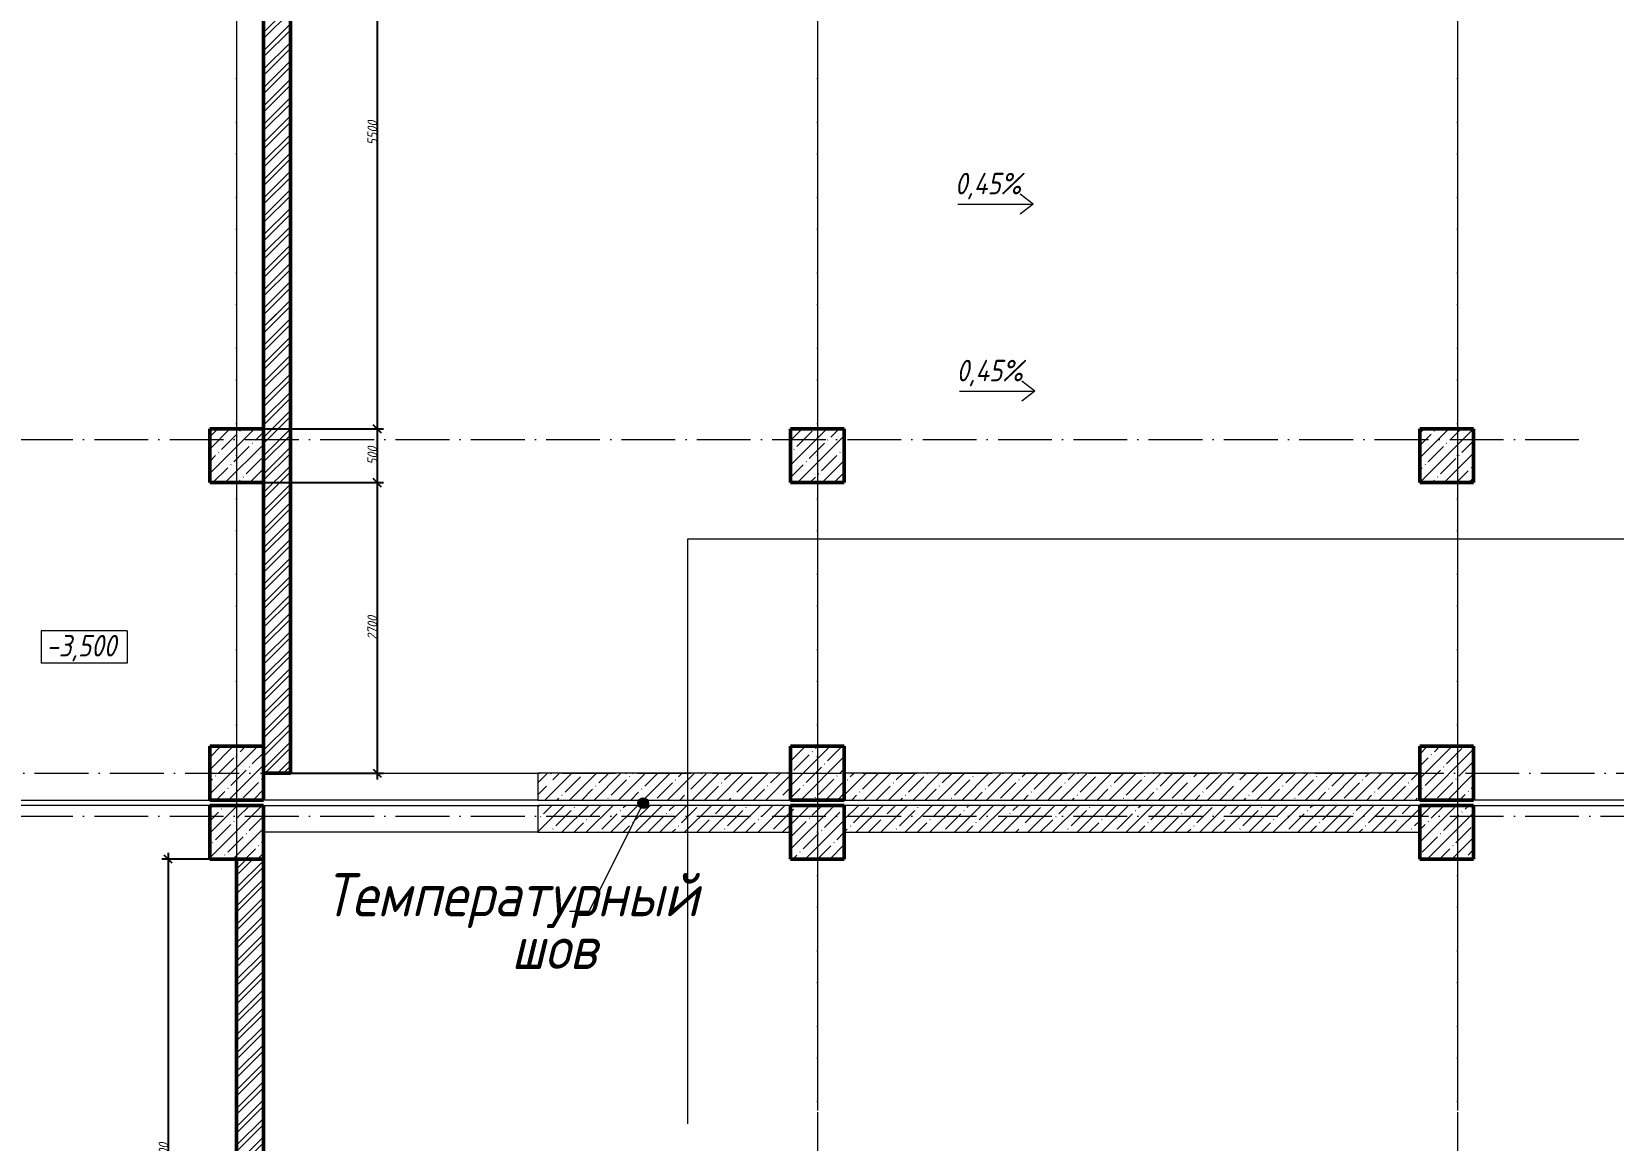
# Model space of a CAD drawing. Header units: millimetres. Extents: x -606178 to 312196, y -19338 to 632709.
# Drawn here: x -524222 to -509517, y 491612 to 501917 of the extents above; entities that cross this region are included whole.
import ezdxf

# ---------------------------------------------------------------- set-up
doc = ezdxf.new("R2010")
doc.units = ezdxf.units.MM
doc.linetypes.add('50_200_ШТРИХ_1Т_ш5_п1_п1_', pattern=[700, 500, -100, 0, -100])
for name, color, linetype, lineweight in [('A-____-____-DIMS', 7, 'Continuous', 9), ('A-FLOR-____-OTLN', 7, 'Continuous', 9), ('A-WALL-____-MCUT-1', 7, 'Continuous', 9), ('A-WALL-____-MCUT-2', 7, 'Continuous', 50), ('A-WALL-____-OTLN', 7, 'Continuous', 9), ('A-WALL-____-PATT-1', 7, 'Continuous', 9), ('G-____-____-DIMS', 7, 'Continuous', 9), ('G-____-____-TEXT', 7, 'Continuous', 9), ('S-COLS-____-MCUT', 7, 'Continuous', 50), ('S-COLS-____-OTLN', 7, 'Continuous', 9), ('S-GRID-____-OTLN-1', 7, '50_200_ШТРИХ_1Т_ш5_п1_п1_', 9)]:
    doc.layers.add(name, color=color, linetype=linetype, lineweight=lineweight)
doc.layers.add('A-WALL-____-PATT-2', color=7, linetype='Continuous', lineweight=9, true_color=0x787878)
doc.layers.add('G-____-____-SYMB-1', color=9, linetype='Continuous', lineweight=9, true_color=0x808080)
doc.styles.add('ISOCPEUR_I', font='isocpeui.ttf', dxfattribs={"width": 0.9, "height": 2.5})
doc.styles.add('ISOCPEUR_I_2', font='isocpeui.ttf', dxfattribs={"width": 0.85, "height": 2.3})
doc.styles.add('ISOCPEUR_I_3', font='isocpeui.ttf', dxfattribs={"width": 0.85, "height": 2.2})
doc.styles.add('ISOCPEUR_I_5', font='isocpeui.ttf', dxfattribs={"width": 0.85, "height": 2.1})
doc.styles.add('ISOCPEUR_I_7', font='isocpeui.ttf', dxfattribs={"width": 0.9, "height": 90})
doc.dimstyles.new('ISO-1_8_0_9К_СРЕДНИЙ_Кладочные', dxfattribs={"dimscale": 304.8, "dimtxt": 89.638306, "dimasz": 0.246063, "dimexe": 0.19685, "dimexo": 0, "dimgap": 0, "dimtad": 1, "dimdec": 3, "dimrnd": 0.001, "dimdsep": 46, "dimtxsty": 'ISOCPEUR_I_7', "dimblk1": 'OBLIQUE', "dimblk2": 'OBLIQUE', "dimsah": 1, "dimcen": 0.09, "dimdle": 0.19685, "dimazin": 0, "dimtfac": 1, "dimtdec": 4, "dimtix": 1, "dimtmove": 2, "dimatfit": 3, "dimfxl": 1, "dimtvp": 1, "dimtolj": 1, "dimtzin": 0, "dimarcsym": 2})
pattern_1 = [(45, (-600067.05, 451794.26), (-114.04925, 114.04925), []), (45, (-599953, 451794.26), (-114.04925, 114.04925), [201.612, -40.322, 3.353, -36.97])]
pattern_2 = [(45, (-600067.05, 451794.26), (-114.04925, 114.04925), []), (45, (-599953, 451794.26), (-114.04925, 114.04925), [201.612, -40.322, 3.353, -36.97])]
pattern_3 = [(45, (-89000, -42681.04), (-114.04925, 114.04925), []), (45, (-88885.95, -42681.04), (-114.04925, 114.04925), [201.613, -40.323, 3.353, -36.97])]
pattern_4 = [(45, (-77750, -42681.04), (-114.04925, 114.04925), []), (45, (-77635.95, -42681.04), (-114.04925, 114.04925), [201.613, -40.323, 3.353, -36.97])]
pattern_5 = [(45, (-83150, -42681.04), (-114.04925, 114.04925), []), (45, (-83035.95, -42681.04), (-114.04925, 114.04925), [201.613, -40.323, 3.353, -36.97])]
pattern_6 = [(45, (-89000, -46181.04), (-114.04925, 114.04925), []), (45, (-88885.95, -46181.04), (-114.04925, 114.04925), [201.613, -40.323, 3.353, -36.97])]
pattern_7 = [(45, (-83150, -46181.04), (-114.04925, 114.04925), []), (45, (-83035.95, -46181.04), (-114.04925, 114.04925), [201.613, -40.323, 3.353, -36.97])]
pattern_8 = [(45, (-600067.05, 451794.26), (-85.53659, 85.53659), []), (45, (-600010.02, 451794.26), (-85.53659, 85.53659), [])]
pattern_9 = [(45, (-77750, -46181.04), (-114.04925, 114.04925), []), (45, (-77635.95, -46181.04), (-114.04925, 114.04925), [201.613, -40.323, 3.353, -36.97])]
pattern_10 = [(45, (-77750, -43231.04), (-114.04925, 114.04925), []), (45, (-77635.95, -43231.04), (-114.04925, 114.04925), [201.613, -40.323, 3.353, -36.97])]
pattern_11 = [(45, (-83150, -43231.04), (-114.04925, 114.04925), []), (45, (-83035.95, -43231.04), (-114.04925, 114.04925), [201.613, -40.323, 3.353, -36.97])]
pattern_12 = [(45, (-89000, -43231.04), (-114.04925, 114.04925), []), (45, (-88885.95, -43231.04), (-114.04925, 114.04925), [201.613, -40.323, 3.353, -36.97])]
pattern_13 = [(45, (-600067.05, 451794.26), (-85.53659, 85.53659), []), (45, (-600010.02, 451794.26), (-85.53659, 85.53659), [])]

# ---------------------------------------------------------------- blocks, each defined once
blk = doc.blocks.new('BSC_Колонна _Прямоугольная - 500х500-V25-АР1_Кладочный план подвала в осях 1-64_Ю-ЯЯ')
at = {"layer": 'S-COLS-____-OTLN'}
h = blk.add_hatch(dxfattribs=at)
h.set_pattern_fill('FP_32', color=256, style=0, pattern_type=2)
h.set_pattern_definition(pattern_3)
h.paths.add_polyline_path([(-250, -250), (250, -250), (250, 250), (-250, 250)], flags=0)
at = {"layer": 'S-COLS-____-MCUT'}
for p, q in [((250, 250), (-250, 250)), ((-250, 250), (-250, -250)), ((250, -250), (250, 250)), ((-250, -250), (250, -250))]:
    blk.add_line(p, q, dxfattribs=at)
blk = doc.blocks.new('BSC_Колонна _Прямоугольная - 500х500-V26-АР1_Кладочный план подвала в осях 1-64_Ю-ЯЯ')
at = {"layer": 'S-COLS-____-OTLN'}
h = blk.add_hatch(dxfattribs=at)
h.set_pattern_fill('FP_33', color=256, style=0, pattern_type=2)
h.set_pattern_definition(pattern_4)
h.paths.add_polyline_path([(-250, -250), (250, -250), (250, 250), (-250, 250)], flags=0)
at = {"layer": 'S-COLS-____-MCUT'}
for p, q in [((250, 250), (-250, 250)), ((-250, 250), (-250, -250)), ((250, -250), (250, 250)), ((-250, -250), (250, -250))]:
    blk.add_line(p, q, dxfattribs=at)
blk = doc.blocks.new('BSC_Колонна _Прямоугольная - 500х500-V27-АР1_Кладочный план подвала в осях 1-64_Ю-ЯЯ')
at = {"layer": 'S-COLS-____-OTLN'}
h = blk.add_hatch(dxfattribs=at)
h.set_pattern_fill('FP_34', color=256, style=0, pattern_type=2)
h.set_pattern_definition(pattern_5)
h.paths.add_polyline_path([(-250, -250), (250, -250), (250, 250), (-250, 250)], flags=0)
at = {"layer": 'S-COLS-____-MCUT'}
for p, q in [((250, 250), (-250, 250)), ((-250, 250), (-250, -250)), ((250, -250), (250, 250)), ((-250, -250), (250, -250))]:
    blk.add_line(p, q, dxfattribs=at)
blk = doc.blocks.new('BSC_Колонна _Прямоугольная - 500х500-V46-АР1_Кладочный план подвала в осях 1-64_Ю-ЯЯ')
at = {"layer": 'S-COLS-____-OTLN'}
h = blk.add_hatch(dxfattribs=at)
h.set_pattern_fill('FP_55', color=256, style=0, pattern_type=2)
h.set_pattern_definition(pattern_6)
h.paths.add_polyline_path([(-250, -250), (250, -250), (250, 250), (-250, 250)], flags=0)
at = {"layer": 'S-COLS-____-MCUT'}
for p, q in [((250, 250), (-250, 250)), ((-250, 250), (-250, -250)), ((250, -250), (250, 250)), ((-250, -250), (250, -250))]:
    blk.add_line(p, q, dxfattribs=at)
blk = doc.blocks.new('BSC_Колонна _Прямоугольная - 500х500-V47-АР1_Кладочный план подвала в осях 1-64_Ю-ЯЯ')
at = {"layer": 'S-COLS-____-OTLN'}
h = blk.add_hatch(dxfattribs=at)
h.set_pattern_fill('FP_56', color=256, style=0, pattern_type=2)
h.set_pattern_definition(pattern_7)
h.paths.add_polyline_path([(-250, -250), (250, -250), (250, 250), (-250, 250)], flags=0)
at = {"layer": 'S-COLS-____-MCUT'}
for p, q in [((250, 250), (-250, 250)), ((-250, 250), (-250, -250)), ((250, -250), (250, 250)), ((-250, -250), (250, -250))]:
    blk.add_line(p, q, dxfattribs=at)
blk = doc.blocks.new('BSC_Колонна _Прямоугольная - 500х500-V124-АР1_Кладочный план подвала в осях 1-64_Ю-ЯЯ')
at = {"layer": 'S-COLS-____-OTLN'}
h = blk.add_hatch(dxfattribs=at)
h.set_pattern_fill('FP_140', color=256, style=0, pattern_type=2)
h.set_pattern_definition(pattern_9)
h.paths.add_polyline_path([(-250, -250), (250, -250), (250, 250), (-250, 250)], flags=0)
at = {"layer": 'S-COLS-____-MCUT'}
for p, q in [((250, 250), (-250, 250)), ((-250, 250), (-250, -250)), ((250, -250), (250, 250)), ((-250, -250), (250, -250))]:
    blk.add_line(p, q, dxfattribs=at)
blk = doc.blocks.new('BSC_Колонна _Прямоугольная - 500х500-V129-АР1_Кладочный план подвала в осях 1-64_Ю-ЯЯ')
at = {"layer": 'S-COLS-____-OTLN'}
h = blk.add_hatch(dxfattribs=at)
h.set_pattern_fill('FP_145', color=256, style=0, pattern_type=2)
h.set_pattern_definition(pattern_10)
h.paths.add_polyline_path([(-250, -250), (250, -250), (250, 250), (-250, 250)], flags=0)
at = {"layer": 'S-COLS-____-MCUT'}
for p, q in [((250, 250), (-250, 250)), ((-250, 250), (-250, -250)), ((250, -250), (250, 250)), ((-250, -250), (250, -250))]:
    blk.add_line(p, q, dxfattribs=at)
blk = doc.blocks.new('BSC_Колонна _Прямоугольная - 500х500-V131-АР1_Кладочный план подвала в осях 1-64_Ю-ЯЯ')
at = {"layer": 'S-COLS-____-OTLN'}
h = blk.add_hatch(dxfattribs=at)
h.set_pattern_fill('FP_147', color=256, style=0, pattern_type=2)
h.set_pattern_definition(pattern_11)
h.paths.add_polyline_path([(-250, -250), (250, -250), (250, 250), (-250, 250)], flags=0)
at = {"layer": 'S-COLS-____-MCUT'}
for p, q in [((250, 250), (-250, 250)), ((-250, 250), (-250, -250)), ((250, -250), (250, 250)), ((-250, -250), (250, -250))]:
    blk.add_line(p, q, dxfattribs=at)
blk = doc.blocks.new('BSC_Колонна _Прямоугольная - 500х500-V132-АР1_Кладочный план подвала в осях 1-64_Ю-ЯЯ')
at = {"layer": 'S-COLS-____-OTLN'}
h = blk.add_hatch(dxfattribs=at)
h.set_pattern_fill('FP_148', color=256, style=0, pattern_type=2)
h.set_pattern_definition(pattern_12)
h.paths.add_polyline_path([(-250, -250), (250, -250), (250, 250), (-250, 250)], flags=0)
at = {"layer": 'S-COLS-____-MCUT'}
for p, q in [((250, 250), (-250, 250)), ((-250, 250), (-250, -250)), ((250, -250), (250, 250)), ((-250, -250), (250, -250))]:
    blk.add_line(p, q, dxfattribs=at)
blk = doc.blocks.new('Высотные отметки - 9_5х3_5_h_-17668430-АР1_Кладочный план подвала в осях 1-64_Ю-ЯЯ')
at = {"layer": 'G-____-____-DIMS'}
for p, q in [((-4, 3), (-4, 0)), ((4, 3), (-4, 3)), ((4, 3), (4, 0)), ((4, 0), (-4, 0))]:
    blk.add_line(p, q, dxfattribs=at)
blk = doc.blocks.new('_Oblique')
at = {"color": 0, "linetype": 'ByBlock', "lineweight": -2}
blk.add_line((-0.5, -0.5), (0.5, 0.5), dxfattribs=at)
blk = doc.blocks.new('*D3918')
at = {"layer": 'A-____-____-DIMS', "color": 0, "lineweight": -2, "transparency": 16777216}
for p, q in [((-520904, 503725), (-521070, 503725)), ((-521010, 503785), (-521010, 498165)), ((-522067, 498225), (-520950, 498225))]:
    blk.add_line(p, q, dxfattribs=at)
at = {"layer": 'Defpoints', "color": 0, "transparency": 16777216}
for p in [(-520904, 503725), (-522067, 498225), (-521010, 498225)]:
    blk.add_point(p, dxfattribs=at)
at = {"layer": 'A-____-____-DIMS', "color": 0, "lineweight": -2, "transparency": 16777216, "xscale": 75, "yscale": 75, "zscale": 75}
for p, rotation in [((-521010, 503725), 90), ((-521010, 498225), 270)]:
    blk.add_blockref('_Oblique', p, dxfattribs=dict(at, rotation=rotation))
at = {"layer": 'A-____-____-DIMS', "color": 0, "transparency": 16777216, "insert": (-521055, 500975), "char_height": 90, "width": 546.1, "attachment_point": 5, "rotation": 90, "style": 'ISOCPEUR_I_7'}
blk.add_mtext('\\A1;5500', dxfattribs=at)
blk = doc.blocks.new('*D3919')
at = {"layer": 'A-____-____-DIMS', "color": 0, "lineweight": -2, "transparency": 16777216}
for p, q in [((-522067, 498225), (-520950, 498225)), ((-521010, 498285), (-521010, 497665)), ((-522067, 497725), (-520950, 497725))]:
    blk.add_line(p, q, dxfattribs=at)
at = {"layer": 'Defpoints', "color": 0, "transparency": 16777216}
for p in [(-522067, 498225), (-522067, 497725), (-521010, 497725)]:
    blk.add_point(p, dxfattribs=at)
at = {"layer": 'A-____-____-DIMS', "color": 0, "lineweight": -2, "transparency": 16777216, "xscale": 75, "yscale": 75, "zscale": 75}
for p, rotation in [((-521010, 498225), 90), ((-521010, 497725), 270)]:
    blk.add_blockref('_Oblique', p, dxfattribs=dict(at, rotation=rotation))
at = {"layer": 'A-____-____-DIMS', "color": 0, "transparency": 16777216, "insert": (-521055, 497975), "char_height": 90, "width": 409.58, "attachment_point": 5, "rotation": 90, "style": 'ISOCPEUR_I_7'}
blk.add_mtext('\\A1;500', dxfattribs=at)
blk = doc.blocks.new('*D3920')
at = {"layer": 'A-____-____-DIMS', "color": 0, "lineweight": -2, "transparency": 16777216}
for p, q in [((-521010, 497785), (-521010, 494965)), ((-522067, 497725), (-520950, 497725)), ((-521817, 495025), (-520950, 495025))]:
    blk.add_line(p, q, dxfattribs=at)
at = {"layer": 'Defpoints', "color": 0, "transparency": 16777216}
for p in [(-522067, 497725), (-521817, 495025), (-521010, 495025)]:
    blk.add_point(p, dxfattribs=at)
at = {"layer": 'A-____-____-DIMS', "color": 0, "lineweight": -2, "transparency": 16777216, "xscale": 75, "yscale": 75, "zscale": 75}
for p, rotation in [((-521010, 497725), 90), ((-521010, 495025), 270)]:
    blk.add_blockref('_Oblique', p, dxfattribs=dict(at, rotation=rotation))
at = {"layer": 'A-____-____-DIMS', "color": 0, "transparency": 16777216, "insert": (-521055, 496375), "char_height": 90, "width": 546.1, "attachment_point": 5, "rotation": 90, "style": 'ISOCPEUR_I_7'}
blk.add_mtext('\\A1;2700', dxfattribs=at)
blk = doc.blocks.new('BSC_Колонна _Прямоугольная - 500х500-25642906-АР1_Кладочный план подвала в осях 1-64_А-ГГ')
at = {"layer": 'S-COLS-____-OTLN'}
h = blk.add_hatch(dxfattribs=at)
h.set_pattern_fill('FP_15', color=256, style=0, pattern_type=2)
h.set_pattern_definition(pattern_3)
h.paths.add_polyline_path([(-250, -250), (250, -250), (250, 250), (-250, 250)], flags=0)
at = {"layer": 'S-COLS-____-MCUT'}
for p, q in [((250, 250), (-250, 250)), ((-250, 250), (-250, -250)), ((250, -250), (250, 250)), ((-250, -250), (250, -250))]:
    blk.add_line(p, q, dxfattribs=at)
blk = doc.blocks.new('BSC_Колонна _Прямоугольная - 500х500-V15-АР1_Кладочный план подвала в осях 1-64_А-ГГ')
at = {"layer": 'S-COLS-____-OTLN'}
h = blk.add_hatch(dxfattribs=at)
h.set_pattern_fill('FP_25', color=256, style=0, pattern_type=2)
h.set_pattern_definition(pattern_4)
h.paths.add_polyline_path([(-250, -250), (250, -250), (250, 250), (-250, 250)], flags=0)
at = {"layer": 'S-COLS-____-MCUT'}
for p, q in [((250, 250), (-250, 250)), ((-250, 250), (-250, -250)), ((250, -250), (250, 250)), ((-250, -250), (250, -250))]:
    blk.add_line(p, q, dxfattribs=at)
blk = doc.blocks.new('BSC_Колонна _Прямоугольная - 500х500-V16-АР1_Кладочный план подвала в осях 1-64_А-ГГ')
at = {"layer": 'S-COLS-____-OTLN'}
h = blk.add_hatch(dxfattribs=at)
h.set_pattern_fill('FP_26', color=256, style=0, pattern_type=2)
h.set_pattern_definition(pattern_5)
h.paths.add_polyline_path([(-250, -250), (250, -250), (250, 250), (-250, 250)], flags=0)
at = {"layer": 'S-COLS-____-MCUT'}
for p, q in [((250, 250), (-250, 250)), ((-250, 250), (-250, -250)), ((250, -250), (250, 250)), ((-250, -250), (250, -250))]:
    blk.add_line(p, q, dxfattribs=at)
blk = doc.blocks.new('BSC_Колонна _Прямоугольная - 500х500-V86-АР1_Кладочный план подвала в осях 1-64_А-ГГ')
at = {"layer": 'S-COLS-____-OTLN'}
h = blk.add_hatch(dxfattribs=at)
h.set_pattern_fill('FP_98', color=256, style=0, pattern_type=2)
h.set_pattern_definition(pattern_6)
h.paths.add_polyline_path([(-250, -250), (250, -250), (250, 250), (-250, 250)], flags=0)
at = {"layer": 'S-COLS-____-MCUT'}
for p, q in [((250, 250), (-250, 250)), ((-250, 250), (-250, -250)), ((250, -250), (250, 250)), ((-250, -250), (250, -250))]:
    blk.add_line(p, q, dxfattribs=at)
blk = doc.blocks.new('BSC_Колонна _Прямоугольная - 500х500-V87-АР1_Кладочный план подвала в осях 1-64_А-ГГ')
at = {"layer": 'S-COLS-____-OTLN'}
h = blk.add_hatch(dxfattribs=at)
h.set_pattern_fill('FP_99', color=256, style=0, pattern_type=2)
h.set_pattern_definition(pattern_7)
h.paths.add_polyline_path([(-250, -250), (250, -250), (250, 250), (-250, 250)], flags=0)
at = {"layer": 'S-COLS-____-MCUT'}
for p, q in [((250, 250), (-250, 250)), ((-250, 250), (-250, -250)), ((250, -250), (250, 250)), ((-250, -250), (250, -250))]:
    blk.add_line(p, q, dxfattribs=at)
blk = doc.blocks.new('BSC_Колонна _Прямоугольная - 500х500-25978818-АР1_Кладочный план подвала в осях 1-64_А-ГГ')
at = {"layer": 'S-COLS-____-OTLN'}
h = blk.add_hatch(dxfattribs=at)
h.set_pattern_fill('FP_143', color=256, style=0, pattern_type=2)
h.set_pattern_definition(pattern_9)
h.paths.add_polyline_path([(-250, -250), (250, -250), (250, 250), (-250, 250)], flags=0)
at = {"layer": 'S-COLS-____-MCUT'}
for p, q in [((250, 250), (-250, 250)), ((-250, 250), (-250, -250)), ((250, -250), (250, 250)), ((-250, -250), (250, -250))]:
    blk.add_line(p, q, dxfattribs=at)
blk = doc.blocks.new('BSC_Колонна _Прямоугольная - 500х500-V132-АР1_Кладочный план подвала в осях 1-64_А-ГГ')
at = {"layer": 'S-COLS-____-OTLN'}
h = blk.add_hatch(dxfattribs=at)
h.set_pattern_fill('FP_148', color=256, style=0, pattern_type=2)
h.set_pattern_definition(pattern_10)
h.paths.add_polyline_path([(-250, -250), (250, -250), (250, 250), (-250, 250)], flags=0)
at = {"layer": 'S-COLS-____-MCUT'}
for p, q in [((250, 250), (-250, 250)), ((-250, 250), (-250, -250)), ((250, -250), (250, 250)), ((-250, -250), (250, -250))]:
    blk.add_line(p, q, dxfattribs=at)
blk = doc.blocks.new('BSC_Колонна _Прямоугольная - 500х500-V134-АР1_Кладочный план подвала в осях 1-64_А-ГГ')
at = {"layer": 'S-COLS-____-OTLN'}
h = blk.add_hatch(dxfattribs=at)
h.set_pattern_fill('FP_150', color=256, style=0, pattern_type=2)
h.set_pattern_definition(pattern_11)
h.paths.add_polyline_path([(-250, -250), (250, -250), (250, 250), (-250, 250)], flags=0)
at = {"layer": 'S-COLS-____-MCUT'}
for p, q in [((250, 250), (-250, 250)), ((-250, 250), (-250, -250)), ((250, -250), (250, 250)), ((-250, -250), (250, -250))]:
    blk.add_line(p, q, dxfattribs=at)
blk = doc.blocks.new('BSC_Колонна _Прямоугольная - 500х500-V135-АР1_Кладочный план подвала в осях 1-64_А-ГГ')
at = {"layer": 'S-COLS-____-OTLN'}
h = blk.add_hatch(dxfattribs=at)
h.set_pattern_fill('FP_151', color=256, style=0, pattern_type=2)
h.set_pattern_definition(pattern_12)
h.paths.add_polyline_path([(-250, -250), (250, -250), (250, 250), (-250, 250)], flags=0)
at = {"layer": 'S-COLS-____-MCUT'}
for p, q in [((250, 250), (-250, 250)), ((-250, 250), (-250, -250)), ((250, -250), (250, 250)), ((-250, -250), (250, -250))]:
    blk.add_line(p, q, dxfattribs=at)
blk = doc.blocks.new('*D4084')
at = {"layer": 'A-____-____-DIMS', "color": 0, "lineweight": -2, "transparency": 16777216}
for p, q in [((-522952, 494285), (-522952, 488665)), ((-522317, 494225), (-523012, 494225)), ((-522317, 488725), (-523012, 488725))]:
    blk.add_line(p, q, dxfattribs=at)
at = {"layer": 'Defpoints', "color": 0, "transparency": 16777216}
for p in [(-522317, 494225), (-522952, 488725), (-522317, 488725)]:
    blk.add_point(p, dxfattribs=at)
at = {"layer": 'A-____-____-DIMS', "color": 0, "lineweight": -2, "transparency": 16777216, "xscale": 75, "yscale": 75, "zscale": 75}
for p, rotation in [((-522952, 494225), 90), ((-522952, 488725), 270)]:
    blk.add_blockref('_Oblique', p, dxfattribs=dict(at, rotation=rotation))
at = {"layer": 'A-____-____-DIMS', "color": 0, "transparency": 16777216, "insert": (-522997, 491475), "char_height": 90, "width": 546.1, "attachment_point": 5, "rotation": 90, "style": 'ISOCPEUR_I_7'}
blk.add_mtext('\\A1;5500', dxfattribs=at)

msp = doc.modelspace()

# ---------------------------------------------------------------- hatches: boundary and pattern name
at = {"layer": 'A-WALL-____-PATT-1'}
h = msp.add_hatch(dxfattribs=at)
h.set_pattern_fill('FP_1', color=256, style=0, pattern_type=2)
h.set_pattern_definition(pattern_1)
h.paths.add_polyline_path([(-518777.6589, 494775.3011), (-517167.047, 494775.3011), (-517167.047, 495025.3011), (-519517.047, 495025.3011), (-519517.047, 494775.3011)], flags=0)
h = msp.add_hatch(dxfattribs=at)
h.set_pattern_fill('FP_1', color=256, style=0, pattern_type=2)
h.set_pattern_definition(pattern_2)
h.paths.add_polyline_path([(-517167.047, 494775.3011), (-517167.047, 495025.3011), (-519517.047, 495025.3011), (-519517.047, 494775.3011), (-518777.2664, 494775.3011)], flags=0)
h = msp.add_hatch(dxfattribs=at)
h.set_pattern_fill('FP_1', color=256, style=0, pattern_type=2)
h.set_pattern_definition(pattern_1)
h.paths.add_polyline_path([(-511317.047, 494775.3011), (-511317.047, 495025.3011), (-516667.047, 495025.3011), (-516667.047, 494775.3011), (-515242.7252, 494775.3011)], flags=0)
h = msp.add_hatch(dxfattribs=at)
h.set_pattern_fill('FP_1', color=256, style=0, pattern_type=2)
h.set_pattern_definition(pattern_2)
h.paths.add_polyline_path([(-511317.047, 494775.3011), (-511317.047, 495025.3011), (-516667.047, 495025.3011), (-516667.047, 494775.3011), (-515242.2599, 494775.3011)], flags=0)
h = msp.add_hatch(dxfattribs=at)
h.set_pattern_fill('FP_1', color=256, style=0, pattern_type=2)
h.set_pattern_definition(pattern_1)
h.paths.add_polyline_path([(-519517.047, 494475.3011), (-517167.047, 494475.3011), (-517167.047, 494725.3011), (-519517.047, 494725.3011)], flags=0)
h = msp.add_hatch(dxfattribs=at)
h.set_pattern_fill('FP_1', color=256, style=0, pattern_type=2)
h.set_pattern_definition(pattern_2)
h.paths.add_polyline_path([(-517167.047, 494475.3011), (-517167.047, 494725.3011), (-519517.047, 494725.3011), (-519517.047, 494475.3011), (-518777.2664, 494475.3011)], flags=0)
h = msp.add_hatch(dxfattribs=at)
h.set_pattern_fill('FP_1', color=256, style=0, pattern_type=2)
h.set_pattern_definition(pattern_1)
h.paths.add_polyline_path([(-515242.7252, 494475.3011), (-511317.047, 494475.3011), (-511317.047, 494725.3011), (-516667.047, 494725.3011), (-516667.047, 494475.3011)], flags=0)
h = msp.add_hatch(dxfattribs=at)
h.set_pattern_fill('FP_1', color=256, style=0, pattern_type=2)
h.set_pattern_definition(pattern_2)
h.paths.add_polyline_path([(-511317.047, 494475.3011), (-511317.047, 494725.3011), (-516667.047, 494725.3011), (-516667.047, 494475.3011), (-515242.2599, 494475.3011)], flags=0)
at = {"layer": 'A-WALL-____-PATT-2'}
h = msp.add_hatch(dxfattribs=at)
h.set_pattern_fill('FP_53', color=256, style=0, pattern_type=2)
h.set_pattern_definition(pattern_8)
h.paths.add_polyline_path([(-521817.047, 495025.3011), (-521817.047, 503725.3011), (-522067.047, 503725.3011), (-522067.047, 495025.3011)], flags=0)
h = msp.add_hatch(dxfattribs=at)
h.set_pattern_fill('FP_5', color=256, style=0, pattern_type=2)
h.set_pattern_definition(pattern_13)
h.paths.add_polyline_path([(-521817.047, 495025.3011), (-521817.047, 499295.4397), (-522067.047, 499295.4397), (-522067.047, 495025.3011)], flags=0)
h = msp.add_hatch(dxfattribs=at)
h.set_pattern_fill('FP_53', color=256, style=0, pattern_type=2)
h.set_pattern_definition(pattern_8)
h.paths.add_polyline_path([(-522317.047, 493275.3011), (-522067.047, 493275.3011), (-522067.047, 494225.3011), (-522317.047, 494225.3011)], flags=0)
h = msp.add_hatch(dxfattribs=at)
h.set_pattern_fill('FP_5', color=256, style=0, pattern_type=2)
h.set_pattern_definition(pattern_13)
h.paths.add_polyline_path([(-522067.047, 488725.3011), (-522067.047, 494225.3011), (-522317.047, 494225.3011), (-522317.047, 488725.3011), (-522312.2728, 488725.3011)], flags=0)
at = {"layer": 'G-____-____-TEXT'}
h = msp.add_hatch(color=256, dxfattribs=at)
edge = h.paths.add_edge_path(flags=0)
edge.add_arc((-518535.9501, 494745.7191), 50, 0, 360)
h = msp.add_hatch(color=256, dxfattribs=at)
edge = h.paths.add_edge_path(flags=0)
edge.add_arc((-518535.9501, 494745.7191), 50, 0, 360)

# ---------------------------------------------------------------- linework, layer by layer
at = {"layer": 'A-FLOR-____-OTLN'}
for p, q in [((-525067.047, 494775.3011), (-522567.047, 494775.3011)), ((-525067.047, 494775.3011), (-522567.047, 494775.3011)), ((-522567.047, 494725.3011), (-525067.047, 494725.3011)), ((-522567.047, 494725.3011), (-525067.047, 494725.3011)), ((-507367.047, 494775.3011), (-510817.047, 494775.3011)), ((-507367.047, 494775.3011), (-510817.047, 494775.3011)), ((-510817.047, 494725.3011), (-506817.047, 494725.3011)), ((-510817.047, 494725.3011), (-506817.047, 494725.3011))]:
    msp.add_line(p, q, dxfattribs=at)
at = {"layer": 'A-WALL-____-MCUT-1'}
for p, q in [((-517167.047, 495025.3011), (-519517.047, 495025.3011)), ((-519517.047, 495025.3011), (-519517.047, 494775.3011)), ((-517167.047, 495025.3011), (-519517.047, 495025.3011)), ((-519517.047, 495025.3011), (-519517.047, 494775.3011)), ((-511317.047, 495025.3011), (-516667.047, 495025.3011)), ((-511317.047, 495025.3011), (-516667.047, 495025.3011)), ((-519517.047, 494775.3011), (-517167.047, 494775.3011)), ((-519517.047, 494775.3011), (-517167.047, 494775.3011)), ((-517167.047, 494725.3011), (-519517.047, 494725.3011)), ((-519517.047, 494725.3011), (-519517.047, 494475.3011)), ((-517167.047, 494725.3011), (-519517.047, 494725.3011)), ((-519517.047, 494725.3011), (-519517.047, 494475.3011)), ((-516667.047, 494775.3011), (-511317.047, 494775.3011)), ((-516667.047, 494775.3011), (-511317.047, 494775.3011)), ((-511317.047, 494725.3011), (-516667.047, 494725.3011)), ((-511317.047, 494725.3011), (-516667.047, 494725.3011)), ((-519517.047, 494475.3011), (-517167.047, 494475.3011)), ((-519517.047, 494475.3011), (-517167.047, 494475.3011)), ((-516667.047, 494475.3011), (-511317.047, 494475.3011)), ((-516667.047, 494475.3011), (-511317.047, 494475.3011))]:
    msp.add_line(p, q, dxfattribs=at)
at = {"layer": 'A-WALL-____-MCUT-2'}
for p, q in [((-521817.047, 495025.3011), (-521817.047, 503725.3011)), ((-522067.047, 503475.3011), (-522067.047, 498225.3011)), ((-522067.047, 499295.4397), (-522067.047, 498225.3011)), ((-521817.047, 495025.3011), (-521817.047, 499295.4397)), ((-522067.047, 497725.3011), (-522067.047, 495275.3011)), ((-522067.047, 497725.3011), (-522067.047, 495275.3011)), ((-522067.047, 495025.3011), (-521817.047, 495025.3011)), ((-522067.047, 495025.3011), (-521817.047, 495025.3011)), ((-522317.047, 494225.3011), (-522317.047, 493275.3011)), ((-522317.047, 494225.3011), (-522317.047, 488725.3011)), ((-522067.047, 493275.3011), (-522067.047, 494225.3011)), ((-522067.047, 488725.3011), (-522067.047, 494225.3011))]:
    msp.add_line(p, q, dxfattribs=at)
at = {"layer": 'A-WALL-____-OTLN'}
for p, q in [((-521817.047, 495025.3011), (-519517.047, 495025.3011)), ((-521817.047, 495025.3011), (-519517.047, 495025.3011)), ((-519517.047, 494775.3011), (-522067.047, 494775.3011)), ((-519517.047, 494775.3011), (-522067.047, 494775.3011)), ((-522067.047, 494725.3011), (-519517.047, 494725.3011)), ((-522067.047, 494725.3011), (-519517.047, 494725.3011)), ((-519517.047, 494475.3011), (-522067.047, 494475.3011)), ((-519517.047, 494475.3011), (-522067.047, 494475.3011))]:
    msp.add_line(p, q, dxfattribs=at)
at = {"layer": 'G-____-____-DIMS'}
for p, q in [((-515610.9432, 500313.3041), (-514910.9432, 500313.3041)), ((-514910.9432, 500313.3041), (-515030.9432, 500405.3834)), ((-514910.9432, 500313.3041), (-515030.9432, 500221.2249)), ((-514895.8314, 498575.4477), (-515015.8314, 498667.5269)), ((-515595.8314, 498575.4477), (-514895.8314, 498575.4477)), ((-514895.8314, 498575.4477), (-515015.8314, 498483.3684))]:
    msp.add_line(p, q, dxfattribs=at)
at = {"layer": 'G-____-____-SYMB-1'}
for p, q in [((-518124.0492, 497200.5853), (-518124.0492, 491766.7948)), ((-501318.8469, 497200.5853), (-518124.0492, 497200.5853)), ((-501318.8469, 497200.5853), (-518124.0492, 497200.5853))]:
    msp.add_line(p, q, dxfattribs=at)
at = {"layer": 'G-____-____-TEXT'}
for p, q in [((-518535.9501, 494745.7191), (-519043.0066, 493738.3357)), ((-518535.9501, 494745.7191), (-519043.0066, 493738.3357)), ((-519043.0066, 493738.3357), (-519222.6946, 493738.3357)), ((-519043.0066, 493738.3357), (-519222.6946, 493738.3357))]:
    msp.add_line(p, q, dxfattribs=at)
msp.add_circle((-518535.9501, 494745.7191), 50, dxfattribs=at)
msp.add_circle((-518535.9501, 494745.7191), 50, dxfattribs=at)
at = {"layer": 'S-GRID-____-OTLN-1'}
for p, q in [((-522317.047, 542687.1106), (-522317.047, 491888.6689)), ((-516917.047, 542687.1106), (-516917.047, 491888.6689)), ((-510967.047, 542687.1106), (-510967.047, 491888.6689)), ((-522317.047, 501675.2188), (-522317.047, 460364.1588)), ((-516917.047, 501675.2188), (-516917.047, 463616.9934)), ((-510967.047, 501675.2188), (-510967.047, 447311.6528)), ((-532740.2765, 498125.3011), (-509748.2596, 498125.3011)), ((-532740.2765, 498125.3011), (-509748.2596, 498125.3011)), ((-525594.7325, 495025.3011), (-496137.7858, 495025.3011)), ((-525594.7325, 495025.3011), (-496137.7858, 495025.3011)), ((-532740.2765, 494625.3011), (-495992.6403, 494625.3011)), ((-532740.2765, 494625.3011), (-495992.6403, 494625.3011))]:
    msp.add_line(p, q, dxfattribs=at)

# ---------------------------------------------------------------- block references
at = {"layer": 'G-____-____-DIMS', "xscale": 99.99999999999993, "yscale": 99.99999999999993, "zscale": 99.99999999999993}
msp.add_blockref('Высотные отметки - 9_5х3_5_h_-17668430-АР1_Кладочный план подвала в осях 1-64_Ю-ЯЯ', (-523734.7538, 496047.9117), dxfattribs=at)
at = {"layer": 'S-COLS-____-OTLN'}
for name, p in [('BSC_Колонна _Прямоугольная - 500х500-V124-АР1_Кладочный план подвала в осях 1-64_Ю-ЯЯ', (-522317.047, 497975.3011)), ('BSC_Колонна _Прямоугольная - 500х500-25978818-АР1_Кладочный план подвала в осях 1-64_А-ГГ', (-522317.047, 497975.3011)), ('BSC_Колонна _Прямоугольная - 500х500-V47-АР1_Кладочный план подвала в осях 1-64_Ю-ЯЯ', (-516917.047, 497975.3011)), ('BSC_Колонна _Прямоугольная - 500х500-V87-АР1_Кладочный план подвала в осях 1-64_А-ГГ', (-516917.047, 497975.3011)), ('BSC_Колонна _Прямоугольная - 500х500-V46-АР1_Кладочный план подвала в осях 1-64_Ю-ЯЯ', (-511067.047, 497975.3011)), ('BSC_Колонна _Прямоугольная - 500х500-V86-АР1_Кладочный план подвала в осях 1-64_А-ГГ', (-511067.047, 497975.3011)), ('BSC_Колонна _Прямоугольная - 500х500-V129-АР1_Кладочный план подвала в осях 1-64_Ю-ЯЯ', (-522317.047, 495025.3011)), ('BSC_Колонна _Прямоугольная - 500х500-V132-АР1_Кладочный план подвала в осях 1-64_А-ГГ', (-522317.047, 495025.3011)), ('BSC_Колонна _Прямоугольная - 500х500-V131-АР1_Кладочный план подвала в осях 1-64_Ю-ЯЯ', (-516917.047, 495025.3011)), ('BSC_Колонна _Прямоугольная - 500х500-V134-АР1_Кладочный план подвала в осях 1-64_А-ГГ', (-516917.047, 495025.3011)), ('BSC_Колонна _Прямоугольная - 500х500-V132-АР1_Кладочный план подвала в осях 1-64_Ю-ЯЯ', (-511067.047, 495025.3011)), ('BSC_Колонна _Прямоугольная - 500х500-V135-АР1_Кладочный план подвала в осях 1-64_А-ГГ', (-511067.047, 495025.3011)), ('BSC_Колонна _Прямоугольная - 500х500-V26-АР1_Кладочный план подвала в осях 1-64_Ю-ЯЯ', (-522317.047, 494475.3011)), ('BSC_Колонна _Прямоугольная - 500х500-V15-АР1_Кладочный план подвала в осях 1-64_А-ГГ', (-522317.047, 494475.3011)), ('BSC_Колонна _Прямоугольная - 500х500-V27-АР1_Кладочный план подвала в осях 1-64_Ю-ЯЯ', (-516917.047, 494475.3011)), ('BSC_Колонна _Прямоугольная - 500х500-V16-АР1_Кладочный план подвала в осях 1-64_А-ГГ', (-516917.047, 494475.3011)), ('BSC_Колонна _Прямоугольная - 500х500-V25-АР1_Кладочный план подвала в осях 1-64_Ю-ЯЯ', (-511067.047, 494475.3011)), ('BSC_Колонна _Прямоугольная - 500х500-25642906-АР1_Кладочный план подвала в осях 1-64_А-ГГ', (-511067.047, 494475.3011))]:
    msp.add_blockref(name, p, dxfattribs=at)

# ---------------------------------------------------------------- texts
at = {"layer": 'G-____-____-DIMS', "char_height": 200, "attachment_point": 1, "line_spacing_factor": 1.149209}
for s, insert, width, style in [('0,45%', (-515638.4076, 500604.5953), 905.914521, 'ISOCPEUR_I_3'), ('0,45%', (-515623.2958, 498866.7388), 905.914521, 'ISOCPEUR_I_5'), ('-3,500', (-524085.3275, 496309.2029), 841.377075, 'ISOCPEUR_I_2')]:
    msp.add_mtext(s, dxfattribs=dict(at, insert=insert, width=width, style=style))
at = {"layer": 'G-____-____-TEXT', "char_height": 400, "attachment_point": 1, "style": 'ISOCPEUR_I'}
for s, insert, width in [('Температурный', (-521501.4549, 494094.1898), 2763.416813), ('Температурный', (-521501.4549, 494094.1898), 2763.416813), ('шов', (-519763.1424, 493604.7107), 656.582063), ('шов', (-519763.1424, 493604.7107), 656.582063)]:
    msp.add_mtext(s, dxfattribs=dict(at, insert=insert, width=width))

# ---------------------------------------------------------------- dimensions: what is measured, and where the dimension line sits
at = {"layer": 'A-____-____-DIMS'}
for base, p1, p2, override, picture, middle in [((-521009.5833, 498225.3011), (-520903.5173, 503725.3011), (-522067.047, 498225.3011), {"dimtxt": 400, "dimpost": '<>', "dimfxl": 5621.725829}, '*D3918', (-521054.5833, 500975.3011)), ((-521009.5833, 497725.3011), (-522067.047, 498225.3011), (-522067.047, 497725.3011), {"dimtxt": 400, "dimpost": '<>', "dimfxl": 500}, '*D3919', (-521054.5833, 497975.3011)), ((-521009.5833, 495025.3011), (-522067.047, 497725.3011), (-521817.047, 495025.3011), {"dimtxt": 400, "dimpost": '<>', "dimfxl": 2711.549373}, '*D3920', (-521055.1629, 496375.3011)), ((-522951.9219, 488725.3011), (-522317.047, 494225.3011), (-522317.047, 488725.3011), {"dimtxt": 400, "dimpost": '<>', "dimfxl": 5500}, '*D4084', (-522996.9219, 491475.3011))]:
    dim = msp.add_linear_dim(base=base, p1=p1, p2=p2, angle=90, dimstyle='ISO-1_8_0_9К_СРЕДНИЙ_Кладочные', override=override, dxfattribs=at)
    dim.commit()
    dim.dimension.update_dxf_attribs({"geometry": picture, "text_midpoint": middle})

doc.saveas('drawing.dxf')
